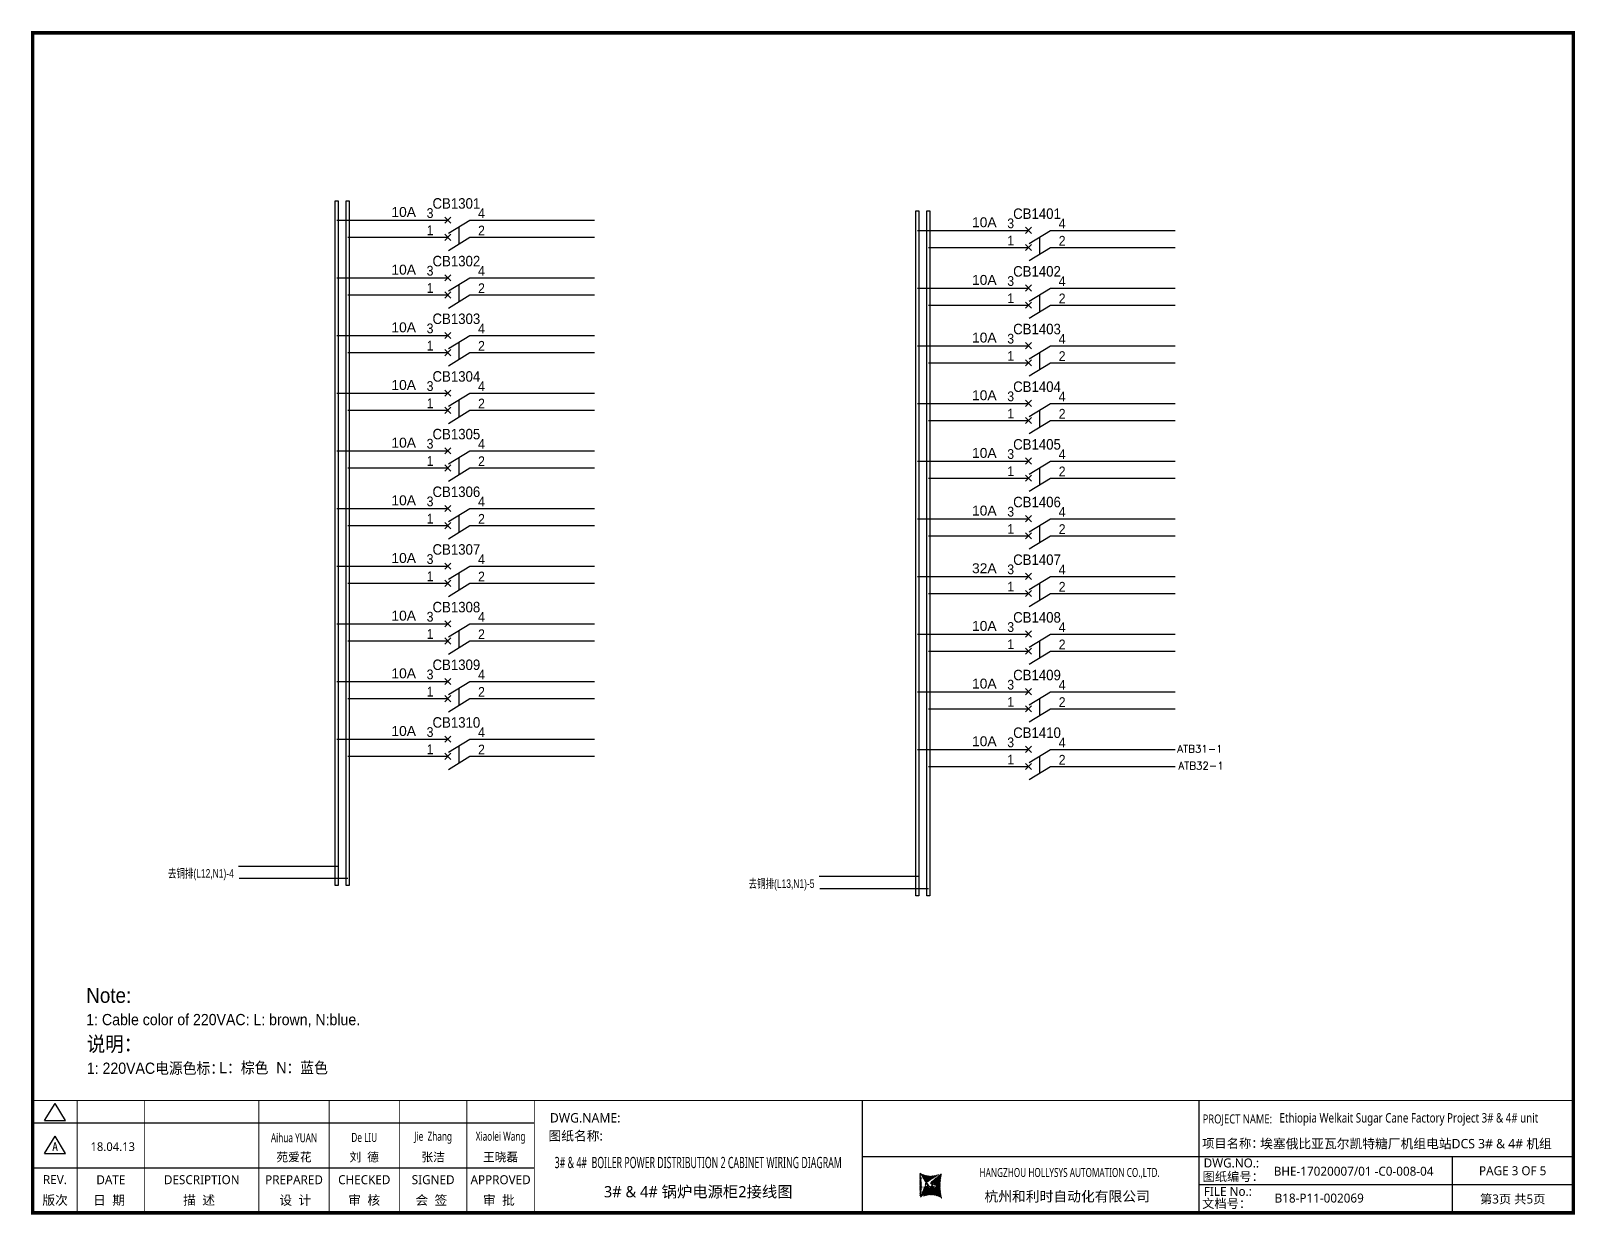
# Model space of a CAD drawing. Extents: x 81437 to 204847, y -54597 to -29444.
# Drawn here: x 101488 to 105613, y -45834 to -42672 of the extents above; entities that cross this region are included whole.
import ezdxf
from ezdxf.enums import TextEntityAlignment as Align
from ezdxf.lldxf.tags import DXFTag

# ---------------------------------------------------------------- set-up
doc = ezdxf.new("R2010")
doc.units = 0
doc.header["$LTSCALE"] = 100
doc.header["$MEASUREMENT"] = 0
for name, color, linetype in [('t', 1, 'Continuous'), ('标准图框及表格', 7, 'Continuous'), ('空气开关', 7, 'Continuous')]:
    doc.layers.add(name, color=color, linetype=linetype)
doc.styles.add('HZ', font='arial.ttf', dxfattribs={"width": 0.7})
doc.styles.add('SIMPLEX', font='simplex')
doc.styles.get("Standard").update_dxf_attribs({"font": ''})
doc.styles.add('微软雅黑', font='')
doc.styles.get('Standard').set_extended_font_data('SimSun')
doc.styles.get('微软雅黑').set_extended_font_data('Microsoft YaHei')
tags = doc.linetypes.add('CENTER', pattern=[2, 1.25, -0.25, 0.25, -0.25]).pattern_tags.tags
tags[10:11] = [DXFTag(74, 4), DXFTag(75, 0), DXFTag(340, '0'), DXFTag(46, 1.0), DXFTag(50, 0.0), DXFTag(44, 0.0), DXFTag(45, 0.0)]
tags[8:9] = [DXFTag(74, 4), DXFTag(75, 0), DXFTag(340, '0'), DXFTag(46, 1.0), DXFTag(50, 0.0), DXFTag(44, 0.0), DXFTag(45, 0.0)]
tags[6:7] = [DXFTag(74, 4), DXFTag(75, 0), DXFTag(340, '0'), DXFTag(46, 1.0), DXFTag(50, 0.0), DXFTag(44, 0.0), DXFTag(45, 0.0)]
tags[4:5] = [DXFTag(74, 4), DXFTag(75, 0), DXFTag(340, '0'), DXFTag(46, 1.0), DXFTag(50, 0.0), DXFTag(44, 0.0), DXFTag(45, 0.0)]
tags = doc.linetypes.add('HIDDEN', pattern=[0.375, 0.25, -0.125]).pattern_tags.tags
tags[6:7] = [DXFTag(74, 4), DXFTag(75, 0), DXFTag(340, '0'), DXFTag(46, 1.0), DXFTag(50, 0.0), DXFTag(44, 0.0), DXFTag(45, 0.0)]
tags[4:5] = [DXFTag(74, 4), DXFTag(75, 0), DXFTag(340, '0'), DXFTag(46, 1.0), DXFTag(50, 0.0), DXFTag(44, 0.0), DXFTag(45, 0.0)]
pattern_1 = [(45, (-6.1628, -58.8625), (-0.7362629, 0.7362629), [])]

# ---------------------------------------------------------------- blocks, each defined once
blk = doc.blocks.new('供电端子')
at = {"style": 'HZ', "width": 0.7}
blk.add_attdef('供电端子', (0, 0), '', height=17, dxfattribs=at)
blk = doc.blocks.new('图框')
at = {"layer": '标准图框及表格'}
h = blk.add_hatch(dxfattribs=at)
h.set_pattern_fill('ANSI31', color=5, scale=8.329864, style=0)
h.set_pattern_definition(pattern_1)
edge = h.paths.add_edge_path()
edge.add_arc((2393.1, -3057), 55.2, 238.1092, 291.6532)
edge.add_line((2413.5, -3108.3), (2382.4, -3129.1))
edge.add_arc((2232.7, -3137.2), 135.4, 346.3915, 374.25)
edge.add_line((2364.3, -3169), (2391.3, -3146.7))
edge.add_line((2385.2, -3139.1), (2390, -3139.8))
edge.add_spline(control_points=[(2391.3, -3146.8), (2392.2, -3145.9), (2393.8, -3144.3), (2393.7, -3140.1), (2391.3, -3139.9), (2390, -3139.7)], knot_values=[0, 0, 0, 0, 6.844331, 12.400427, 18.769243, 18.769243, 18.769243, 18.769243], weights=[1, 1, 1, 1, 1, 1], degree=3, periodic=0)
edge.add_spline(control_points=[(2382.4, -3129.1), (2381.6, -3129.7), (2380.3, -3130.8), (2379.4, -3132.2), (2379, -3132.9)], knot_values=[0, 0, 0, 0, 5.253674, 9.488439, 9.488439, 9.488439, 9.488439], weights=[1, 1, 1, 1, 1], degree=3, periodic=0)
edge.add_spline(control_points=[(2380.1, -3131.1), (2379.6, -3131.8), (2378.5, -3133.2), (2378.8, -3136.6), (2381.7, -3138.8), (2384, -3139), (2385.2, -3139.1)], knot_values=[10.665975, 10.665975, 10.665975, 10.665975, 18.977704, 28.894558, 41.119554, 52.646925, 52.646925, 52.646925, 52.646925], weights=[1, 1, 1, 1, 1, 1, 1], degree=3, periodic=0)
h = blk.add_hatch(dxfattribs=at)
h.set_pattern_fill('ANSI31', color=3, scale=8.329864, style=0)
h.set_pattern_definition(pattern_1)
edge = h.paths.add_edge_path()
edge.add_line((2396.3, -3134.6), (2401.5, -3135.3))
edge.add_spline(control_points=[(2394.9, -3127.6), (2394, -3128.5), (2392.4, -3130.1), (2392.5, -3134.3), (2394.9, -3134.5), (2396.2, -3134.6)], knot_values=[0, 0, 0, 0, 6.844331, 12.400427, 18.769243, 18.769243, 18.769243, 18.769243], weights=[1, 1, 1, 1, 1, 1], degree=3, periodic=0)
edge.add_line((2421.9, -3105.3), (2394.8, -3127.7))
edge.add_spline(control_points=[(2406.5, -3142.8), (2406.9, -3142.3), (2407.7, -3140.9), (2407.4, -3137.8), (2404.5, -3135.6), (2402.2, -3135.4), (2401, -3135.3)], knot_values=[12.654089, 12.654089, 12.654089, 12.654089, 18.977704, 28.894558, 41.119554, 52.646925, 52.646925, 52.646925, 52.646925], weights=[1, 1, 1, 1, 1, 1, 1], degree=3, periodic=0)
edge.add_line((2405.5, -3143.8), (2406.6, -3142.6))
edge.add_line((2403.9, -3145.3), (2405.5, -3143.8))
edge.add_line((2372.7, -3166.1), (2403.8, -3145.3))
edge.add_arc((2393.1, -3217.4), 55.2, 58.1092, 111.6532)
edge.add_arc((2553.4, -3137.2), 135.4, 166.3915, 194.25)
at = {"color": 7}
for p, q in [((2209.5, -2910.4), (2209.5, -3210.4)), ((3109.5, -2910.4), (3109.5, -3210.4)), ((-6.2, -2970.4), (1334, -2970.4)), ((-6.2, -3090.4), (1334, -3090.4)), ((2209.5, -3060.4), (3109.5, -3060.4)), ((3109.5, -3060.4), (4109.5, -3060.4)), ((3785.6, -3060.4), (3785.6, -3210.4)), ((4109.5, -3135.4), (3109.5, -3135.4))]:
    blk.add_line(p, q, dxfattribs=at)
at = {"color": 7, "const_width": 3}
blk.add_lwpolyline([(4109.5, -2910.4), (-6.2, -2910.4)], dxfattribs=at)
at = {"layer": 't', "color": 7}
for p, q in [((25.8, -2963.9), (53.7, -2918)), ((81.7, -2963.9), (53.7, -2918)), ((25.8, -2963.9), (81.7, -2963.9)), ((25.8, -3051.8), (53.7, -3006)), ((81.7, -3051.8), (53.7, -3006)), ((25.8, -3051.8), (81.7, -3051.8))]:
    blk.add_line(p, q, dxfattribs=at)
at = {"layer": 't', "color": 7, "const_width": 9.62}
blk.add_lwpolyline([(4109.5, -3210.4), (4109.5, -58.9), (-6.2, -58.9), (-6.2, -3210.4)], close=True, dxfattribs=at)
at = {"layer": 't', "color": 7, "const_width": 2.4}
for points in [[(112.6, -2911.6), (112.6, -3210.4)], [(292.9, -2911.6), (292.9, -3210.4)], [(598.2, -2911.6), (598.2, -3215.3)], [(785.8, -2911.6), (785.8, -3215.3)], [(973.4, -2911.6), (973.4, -3215.3)], [(1153.7, -2911.6), (1153.7, -3215.3)], [(1334, -2911.6), (1334, -3215.3)]]:
    blk.add_lwpolyline(points, dxfattribs=at)
at = {"color": 7, "linetype": 'CENTER', "style": '微软雅黑'}
for s, height, p in [('项目名称：', 24, (3118.2, -3036.9)), ('图纸编号：', 24, (3119.1, -3125.5)), ('杭州和利时自动化有限公司', 27, (2536.4, -3180)), ('文档号：', 24, (3117.9, -3197.6))]:
    blk.add_text(s, height=height, dxfattribs=at).set_placement(p)
at = {"color": 7, "style": '微软雅黑', "flags": 8}
for tag, p, height in [('DWG.NAME:', (1375.5, -2969.2), 25), ('DWG.NO.:', (3122, -3089.3), 24), ('图纸编号', (3309.2, -3111.3), 24), ('FILENO.:', (3122.5, -3165), 24), ('文档号', (3311.6, -3183), 24)]:
    blk.add_attdef(tag, p, '', height=height, dxfattribs=at)
at = {"color": 7, "style": '微软雅黑', "width": 0.8, "flags": 8}
for tag, p, height in [('PROJECTNAME:', (3119.3, -2971.7), 24), ('PROJECT_NAME', (3324.7, -2969.2), 25)]:
    blk.add_attdef(tag, p, '', height=height, dxfattribs=at)
at = {"color": 7, "style": '微软雅黑', "flags": 8}
for tag, height, width, p in [('RENLIU', 24, 0.7, (692, -3009.2)), ('SHUFENWANG', 24, 0.7, (879.6, -3009.2)), ('FANGHOU', 24, 0.7, (1063.6, -3009.2)), ('DANDANLI', 24, 0.7, (1243.9, -3009.2)), ('#10STATIONONTROLCABINETCOVER', 30, 0.6, (1771.7, -3076)), ('HANGZHOUHOLLYSYSAUTOMATIONCO.,LTD.', 24, 0.7, (2763.9, -3104.6))]:
    blk.add_attdef(tag, text='', height=height, dxfattribs=dict(at, width=width)).set_placement(p, align=Align.MIDDLE)
for tag, p in [('图纸名称:', (1371.6, -3024.8)), ('项目名称', (3272.9, -3045.6))]:
    blk.add_attdef(tag, text='', height=25, dxfattribs=at).set_placement(p, align=Align.BOTTOM_LEFT)
at = {"color": 7, "flags": 8}
blk.add_attdef('A', text='', height=23, dxfattribs=at).set_placement((53.7, -3033.7), align=Align.MIDDLE)
at = {"color": 7, "style": '微软雅黑', "flags": 8}
for tag, height, p in [('设计时间', 23, (207.7, -3033.7)), ('刘仁', 23, (692, -3061.1)), ('王姝芬', 23, (879.6, -3061.1)), ('侯方', 23, (1063.6, -3061.1)), ('李丹丹', 23, (1243.9, -3061.1)), ('PAGEXOFX', 24, (3947.6, -3097.9)), ('REV.', 24, (53.2, -3121.9)), ('DATE', 24, (202.7, -3121.9)), ('DESCRIPTION', 24, (445.6, -3121.9)), ('PREPARED', 24, (692, -3121.9)), ('CHECKED', 24, (879.6, -3121.9)), ('SIGNED', 24, (1063.6, -3121.9)), ('APPROVED', 24, (1243.9, -3121.9)), ('图纸名称', 30, (1771.7, -3153.6)), ('第几页共几页', 24, (3947.6, -3172.9))]:
    blk.add_attdef(tag, text='', height=height, dxfattribs=at).set_placement(p, align=Align.MIDDLE)
at = {"layer": 't', "color": 7, "style": '微软雅黑'}
for s, p in [('版次', (53.7, -3176.5)), ('日  期', (198, -3176.5)), ('描  述', (438.3, -3176.5)), ('设  计', (695.3, -3176.5)), ('审  核', (879.4, -3176.5)), ('会  签', (1058.9, -3176.5)), ('审  批', (1239.1, -3176.5))]:
    blk.add_text(s, height=25, dxfattribs=at).set_placement(p, align=Align.MIDDLE_CENTER)
at = {"layer": '标准图框及表格', "color": 5, "style": 'HZ'}
for s, p in [('pgqh', (2367.7, -3118.5)), ('hollilas', (2367.9, -3144.8))]:
    blk.add_text(s, height=5.21, dxfattribs=at).set_placement(p)
at = {"layer": '标准图框及表格', "color": 3, "style": 'HZ'}
for s, height, p in [('auto', 8.68, (2394.7, -3133.1)), ('hollysys', 4.34, (2396.4, -3158.6))]:
    blk.add_text(s, height=height, dxfattribs=at).set_placement(p)

msp = doc.modelspace()

# ---------------------------------------------------------------- linework, layer by layer
at = {"color": 43}
for p, q in [((102304.5, -43176.8), (102601.2, -43176.8)), ((102659.8, -43176.8), (102993.4, -43176.8)), ((103855.7, -43204.3), (104152.3, -43204.3)), ((104210.9, -43204.3), (104544.6, -43204.3)), ((102304.5, -43330.8), (102601.2, -43330.8)), ((102659.8, -43330.8), (102993.4, -43330.8)), ((103855.7, -43358.3), (104152.3, -43358.3)), ((104210.9, -43358.3), (104544.6, -43358.3)), ((102304.5, -43484.8), (102601.2, -43484.8)), ((102659.8, -43484.8), (102993.4, -43484.8)), ((103855.7, -43512.3), (104152.3, -43512.3)), ((104210.9, -43512.3), (104544.6, -43512.3)), ((102304.5, -43638.8), (102601.2, -43638.8)), ((102659.8, -43638.8), (102993.4, -43638.8)), ((103855.7, -43666.3), (104152.3, -43666.3)), ((104210.9, -43666.3), (104544.6, -43666.3)), ((102304.5, -43792.8), (102601.2, -43792.8)), ((102659.8, -43792.8), (102993.4, -43792.8)), ((103855.7, -43820.3), (104152.3, -43820.3)), ((104210.9, -43820.3), (104544.6, -43820.3)), ((102304.5, -43946.8), (102601.2, -43946.8)), ((102659.8, -43946.8), (102993.4, -43946.8)), ((103855.7, -43974.3), (104152.3, -43974.3)), ((104210.9, -43974.3), (104544.6, -43974.3)), ((102304.5, -44100.8), (102601.2, -44100.8)), ((102659.8, -44100.8), (102993.4, -44100.8)), ((103855.7, -44128.3), (104152.3, -44128.3)), ((104210.9, -44128.3), (104544.6, -44128.3)), ((102304.5, -44254.8), (102601.2, -44254.8)), ((102659.8, -44254.8), (102993.4, -44254.8)), ((103855.7, -44282.3), (104152.3, -44282.3)), ((104210.9, -44282.3), (104544.6, -44282.3)), ((102304.5, -44408.8), (102601.2, -44408.8)), ((102659.8, -44408.8), (102993.4, -44408.8)), ((103855.7, -44436.3), (104152.3, -44436.3)), ((104210.9, -44436.3), (104544.6, -44436.3)), ((102304.5, -44562.8), (102601.2, -44562.8)), ((102659.8, -44562.8), (102993.4, -44562.8)), ((103855.7, -44590.3), (104152.3, -44590.3)), ((104210.9, -44590.3), (104544.6, -44590.3)), ((102042.3, -44901.8), (102308.9, -44901.8)), ((103593.5, -44929.2), (103860, -44929.2))]:
    msp.add_line(p, q, dxfattribs=at)
at = {"color": 6}
for p, q in [((102609.3, -43184.9), (102593.1, -43168.7)), ((102593.1, -43184.9), (102609.3, -43168.7)), ((102603.3, -43211.6), (102659.8, -43176.8)), ((102593.1, -43231), (102609.3, -43214.8)), ((102609.3, -43231), (102593.1, -43214.8)), ((102603.3, -43257.7), (102659.8, -43222.9)), ((104160.4, -43212.4), (104144.3, -43196.2)), ((104144.3, -43212.4), (104160.4, -43196.2)), ((104154.4, -43239), (104210.9, -43204.3)), ((104144.3, -43258.5), (104160.4, -43242.3)), ((104160.4, -43258.5), (104144.3, -43242.3)), ((104154.4, -43285.2), (104210.9, -43250.4)), ((102609.3, -43338.9), (102593.1, -43322.7)), ((102593.1, -43338.9), (102609.3, -43322.7)), ((102603.3, -43365.6), (102659.8, -43330.8)), ((104160.4, -43366.4), (104144.3, -43350.2)), ((104144.3, -43366.4), (104160.4, -43350.2)), ((102609.3, -43385), (102593.1, -43368.8)), ((102593.1, -43385), (102609.3, -43368.8)), ((102603.3, -43411.7), (102659.8, -43376.9)), ((104160.4, -43412.5), (104144.3, -43396.3)), ((104144.3, -43412.5), (104160.4, -43396.3)), ((104154.4, -43393), (104210.9, -43358.3)), ((104154.4, -43439.2), (104210.9, -43404.4)), ((102593.1, -43492.9), (102609.3, -43476.7)), ((102609.3, -43492.9), (102593.1, -43476.7)), ((102603.3, -43519.6), (102659.8, -43484.8)), ((104144.3, -43520.4), (104160.4, -43504.2)), ((104160.4, -43520.4), (104144.3, -43504.2)), ((104154.4, -43547), (104210.9, -43512.3)), ((102593.1, -43539), (102609.3, -43522.8)), ((102609.3, -43539), (102593.1, -43522.8)), ((102603.3, -43565.7), (102659.8, -43530.9)), ((104144.3, -43566.5), (104160.4, -43550.3)), ((104160.4, -43566.5), (104144.3, -43550.3)), ((104154.4, -43593.2), (104210.9, -43558.4)), ((102609.3, -43646.9), (102593.1, -43630.7)), ((102593.1, -43646.9), (102609.3, -43630.7)), ((102603.3, -43673.6), (102659.8, -43638.8)), ((102609.3, -43693), (102593.1, -43676.8)), ((102593.1, -43693), (102609.3, -43676.8)), ((102603.3, -43719.7), (102659.8, -43684.9)), ((104160.4, -43674.4), (104144.3, -43658.2)), ((104144.3, -43674.4), (104160.4, -43658.2)), ((104154.4, -43701), (104210.9, -43666.3)), ((104160.4, -43720.5), (104144.3, -43704.3)), ((104144.3, -43720.5), (104160.4, -43704.3)), ((104154.4, -43747.2), (104210.9, -43712.4)), ((102593.1, -43800.9), (102609.3, -43784.7)), ((102609.3, -43800.9), (102593.1, -43784.7)), ((102603.3, -43827.6), (102659.8, -43792.8)), ((102593.1, -43847), (102609.3, -43830.8)), ((102609.3, -43847), (102593.1, -43830.8)), ((102603.3, -43873.7), (102659.8, -43838.9)), ((104144.3, -43828.4), (104160.4, -43812.2)), ((104160.4, -43828.4), (104144.3, -43812.2)), ((104154.4, -43855), (104210.9, -43820.3)), ((104144.3, -43874.5), (104160.4, -43858.3)), ((104160.4, -43874.5), (104144.3, -43858.3)), ((104154.4, -43901.2), (104210.9, -43866.4)), ((102609.3, -43954.9), (102593.1, -43938.7)), ((102593.1, -43954.9), (102609.3, -43938.7)), ((102603.3, -43981.6), (102659.8, -43946.8)), ((104160.4, -43982.4), (104144.3, -43966.2)), ((104144.3, -43982.4), (104160.4, -43966.2)), ((104154.4, -44009), (104210.9, -43974.3)), ((102609.3, -44001), (102593.1, -43984.8)), ((102593.1, -44001), (102609.3, -43984.8)), ((102603.3, -44027.7), (102659.8, -43992.9)), ((104160.4, -44028.5), (104144.3, -44012.3)), ((104144.3, -44028.5), (104160.4, -44012.3)), ((104154.4, -44055.2), (104210.9, -44020.4)), ((102609.3, -44108.9), (102593.1, -44092.7)), ((102593.1, -44108.9), (102609.3, -44092.7)), ((102609.3, -44155), (102593.1, -44138.8)), ((102593.1, -44155), (102609.3, -44138.8)), ((102603.3, -44135.6), (102659.8, -44100.8)), ((104160.4, -44136.4), (104144.3, -44120.2)), ((104144.3, -44136.4), (104160.4, -44120.2)), ((104154.4, -44163), (104210.9, -44128.3)), ((102603.3, -44181.7), (102659.8, -44146.9)), ((104160.4, -44182.5), (104144.3, -44166.3)), ((104144.3, -44182.5), (104160.4, -44166.3)), ((104154.4, -44209.2), (104210.9, -44174.4)), ((102593.1, -44262.9), (102609.3, -44246.7)), ((102609.3, -44262.9), (102593.1, -44246.7)), ((102603.3, -44289.6), (102659.8, -44254.8)), ((102593.1, -44309), (102609.3, -44292.8)), ((102609.3, -44309), (102593.1, -44292.8)), ((102603.3, -44335.7), (102659.8, -44300.9)), ((104144.3, -44290.4), (104160.4, -44274.2)), ((104160.4, -44290.4), (104144.3, -44274.2)), ((104154.4, -44317), (104210.9, -44282.3)), ((104144.3, -44336.5), (104160.4, -44320.3)), ((104160.4, -44336.5), (104144.3, -44320.3)), ((104154.4, -44363.2), (104210.9, -44328.4)), ((102609.3, -44416.9), (102593.1, -44400.7)), ((102593.1, -44416.9), (102609.3, -44400.7)), ((102603.3, -44443.6), (102659.8, -44408.8)), ((104160.4, -44444.4), (104144.3, -44428.2)), ((104144.3, -44444.4), (104160.4, -44428.2)), ((102609.3, -44463), (102593.1, -44446.8)), ((102593.1, -44463), (102609.3, -44446.8)), ((102603.3, -44489.7), (102659.8, -44454.9)), ((104154.4, -44471), (104210.9, -44436.3)), ((104160.4, -44490.5), (104144.3, -44474.3)), ((104144.3, -44490.5), (104160.4, -44474.3)), ((104154.4, -44517.2), (104210.9, -44482.4)), ((102609.3, -44570.9), (102593.1, -44554.7)), ((102593.1, -44570.9), (102609.3, -44554.7)), ((102603.3, -44597.6), (102659.8, -44562.8)), ((104160.4, -44598.4), (104144.3, -44582.2)), ((104144.3, -44598.4), (104160.4, -44582.2)), ((104154.4, -44625), (104210.9, -44590.3)), ((102609.3, -44617), (102593.1, -44600.8)), ((102593.1, -44617), (102609.3, -44600.8)), ((102603.3, -44643.7), (102659.8, -44608.9)), ((104160.4, -44644.5), (104144.3, -44628.3)), ((104144.3, -44644.5), (104160.4, -44628.3)), ((104154.4, -44671.2), (104210.9, -44636.4))]:
    msp.add_line(p, q, dxfattribs=at)
at = {"color": 5}
for p, q in [((102334.2, -43222.9), (102601.2, -43222.9)), ((102659.8, -43222.9), (102992.9, -43222.9)), ((103885.4, -43250.4), (104152.3, -43250.4)), ((104210.9, -43250.4), (104544, -43250.4)), ((102334.2, -43376.9), (102601.2, -43376.9)), ((102659.8, -43376.9), (102992.9, -43376.9)), ((103885.4, -43404.4), (104152.3, -43404.4)), ((104210.9, -43404.4), (104544, -43404.4)), ((102334.2, -43530.9), (102601.2, -43530.9)), ((102659.8, -43530.9), (102992.9, -43530.9)), ((103885.4, -43558.4), (104152.3, -43558.4)), ((104210.9, -43558.4), (104544, -43558.4)), ((102334.2, -43684.9), (102601.2, -43684.9)), ((102659.8, -43684.9), (102992.9, -43684.9)), ((103885.4, -43712.4), (104152.3, -43712.4)), ((104210.9, -43712.4), (104544, -43712.4)), ((102334.2, -43838.9), (102601.2, -43838.9)), ((102659.8, -43838.9), (102992.9, -43838.9)), ((103885.4, -43866.4), (104152.3, -43866.4)), ((104210.9, -43866.4), (104544, -43866.4)), ((102334.2, -43992.9), (102601.2, -43992.9)), ((102659.8, -43992.9), (102992.9, -43992.9)), ((103885.4, -44020.4), (104152.3, -44020.4)), ((104210.9, -44020.4), (104544, -44020.4)), ((102334.2, -44146.9), (102601.2, -44146.9)), ((102659.8, -44146.9), (102992.9, -44146.9)), ((103885.4, -44174.4), (104152.3, -44174.4)), ((104210.9, -44174.4), (104544, -44174.4)), ((102334.2, -44300.9), (102601.2, -44300.9)), ((102659.8, -44300.9), (102992.9, -44300.9)), ((103885.4, -44328.4), (104152.3, -44328.4)), ((104210.9, -44328.4), (104544, -44328.4)), ((102334.2, -44454.9), (102601.2, -44454.9)), ((102659.8, -44454.9), (102992.9, -44454.9)), ((103885.4, -44482.4), (104152.3, -44482.4)), ((104210.9, -44482.4), (104544, -44482.4)), ((102334.2, -44608.9), (102601.2, -44608.9)), ((102659.8, -44608.9), (102992.9, -44608.9)), ((103885.4, -44636.4), (104152.3, -44636.4)), ((104210.9, -44636.4), (104544, -44636.4)), ((102043.8, -44934.2), (102334.4, -44934.2)), ((103595, -44961.7), (103885.5, -44961.7))]:
    msp.add_line(p, q, dxfattribs=at)
at = {"color": 43}
for points in [[(102308.5, -43125.1), (102308.5, -44954), (102300.7, -44954), (102300.7, -43125.1)], [(103859.7, -43152.6), (103859.7, -44981.4), (103851.8, -44981.4), (103851.8, -43152.6)]]:
    msp.add_lwpolyline(points, close=True, dxfattribs=at)
at = {"color": 5}
for points in [[(102337.7, -43125.1), (102337.7, -44954), (102329.8, -44954), (102329.8, -43125.1)], [(103888.8, -43152.6), (103888.8, -44981.4), (103881, -44981.4), (103881, -43152.6)]]:
    msp.add_lwpolyline(points, close=True, dxfattribs=at)
at = {"layer": '空气开关', "color": 6}
for p, q in [((102631.5, -43240.3), (102631.5, -43194.2)), ((104182.7, -43267.8), (104182.7, -43221.7)), ((102631.5, -43394.3), (102631.5, -43348.2)), ((104182.7, -43421.8), (104182.7, -43375.7)), ((102631.5, -43548.3), (102631.5, -43502.2)), ((104182.7, -43575.8), (104182.7, -43529.7)), ((102631.5, -43702.3), (102631.5, -43656.2)), ((104182.7, -43729.8), (104182.7, -43683.7)), ((102631.5, -43856.3), (102631.5, -43810.2)), ((104182.7, -43883.8), (104182.7, -43837.7)), ((102631.5, -44010.3), (102631.5, -43964.2)), ((104182.7, -44037.8), (104182.7, -43991.7)), ((102631.5, -44164.3), (102631.5, -44118.2)), ((104182.7, -44191.8), (104182.7, -44145.7)), ((102631.5, -44318.3), (102631.5, -44272.2)), ((104182.7, -44345.8), (104182.7, -44299.7)), ((102631.5, -44472.3), (102631.5, -44426.2)), ((104182.7, -44499.8), (104182.7, -44453.7)), ((102631.5, -44626.3), (102631.5, -44580.2)), ((104182.7, -44653.8), (104182.7, -44607.7))]:
    msp.add_line(p, q, dxfattribs=at)

# ---------------------------------------------------------------- block references
at = {"color": 1}
ref = msp.add_blockref('图框', (101498.5, -42617.6), dxfattribs=at)
ref.add_attrib('PROJECTNAME:', 'PROJECT NAME:', (104617.8, -45589.3), dxfattribs={"color": 7, "height": 24, "style": '微软雅黑', "width": 0.8})
ref.add_attrib('FILENO.:', 'FILE No.:', (104621, -45782.6), dxfattribs={"color": 7, "height": 24, "style": '微软雅黑'})
ref.add_attrib('DWG.NO.:', 'DWG.NO.:', (104620.5, -45706.8), dxfattribs={"color": 7, "height": 24, "style": '微软雅黑'})
ref.add_attrib('PAGEXOFX', 'PAGE 3 OF 5', dxfattribs={"color": 7, "height": 24, "style": '微软雅黑', "flags": 8}).set_placement((105446, -45715.5), align=Align.MIDDLE)
ref.add_attrib('PROJECT_NAME', 'Ethiopia Welkait Sugar Cane Factory Project 3# & 4# unit', (104823.2, -45586.8), dxfattribs={"color": 7, "height": 25, "style": '微软雅黑', "width": 0.8})
ref.add_attrib('项目名称', '埃塞俄比亚瓦尔凯特糖厂机组电站DCS 3# & 4# 机组', dxfattribs={"color": 7, "height": 25, "style": '微软雅黑'}).set_placement((104771.4, -45663.2), align=Align.BOTTOM_LEFT)
ref.add_attrib('HANGZHOUHOLLYSYSAUTOMATIONCO.,LTD.', 'HANGZHOU HOLLYSYS AUTOMATION CO.,LTD.', dxfattribs={"color": 7, "height": 24, "style": '微软雅黑', "width": 0.7}).set_placement((104262.4, -45722.2), align=Align.MIDDLE)
ref.add_attrib('图纸名称:', '图纸名称:', dxfattribs={"color": 7, "height": 25, "style": '微软雅黑', "flags": 8}).set_placement((102870.1, -45642.4), align=Align.BOTTOM_LEFT)
ref.add_attrib('#10STATIONONTROLCABINETCOVER', '3# & 4#  BOILER POWER DISTRIBUTION 2 CABINET WIRING DIAGRAM', dxfattribs={"color": 7, "height": 30, "style": '微软雅黑', "width": 0.6, "flags": 8}).set_placement((103270.2, -45693.6), align=Align.MIDDLE)
ref.add_attrib('DWG.NAME:', 'DWG.NAME:', (102874, -45586.8), dxfattribs={"color": 7, "height": 25, "style": '微软雅黑', "flags": 8})
ref.add_attrib('DANDANLI', 'Xiaolei Wang', dxfattribs={"color": 7, "height": 24, "style": '微软雅黑', "width": 0.7, "flags": 8}).set_placement((102742.3, -45626.8), align=Align.MIDDLE)
ref.add_attrib('FANGHOU', 'Jie  Zhang', dxfattribs={"color": 7, "height": 24, "style": '微软雅黑', "width": 0.7, "flags": 8}).set_placement((102562.1, -45626.8), align=Align.MIDDLE)
ref.add_attrib('SHUFENWANG', 'De LIU', dxfattribs={"color": 7, "height": 24, "style": '微软雅黑', "width": 0.7, "flags": 8}).set_placement((102378.1, -45626.8), align=Align.MIDDLE)
ref.add_attrib('RENLIU', 'Aihua YUAN', dxfattribs={"color": 7, "height": 24, "style": '微软雅黑', "width": 0.7, "flags": 8}).set_placement((102190.5, -45626.8), align=Align.MIDDLE)
ref.add_attrib('APPROVED', 'APPROVED', dxfattribs={"color": 7, "height": 24, "style": '微软雅黑'}).set_placement((102742.3, -45739.5), align=Align.MIDDLE)
ref.add_attrib('SIGNED', 'SIGNED', dxfattribs={"color": 7, "height": 24, "style": '微软雅黑'}).set_placement((102562.1, -45739.5), align=Align.MIDDLE)
ref.add_attrib('CHECKED', 'CHECKED', dxfattribs={"color": 7, "height": 24, "style": '微软雅黑'}).set_placement((102378.1, -45739.5), align=Align.MIDDLE)
ref.add_attrib('PREPARED', 'PREPARED', dxfattribs={"color": 7, "height": 24, "style": '微软雅黑'}).set_placement((102190.5, -45739.5), align=Align.MIDDLE)
ref.add_attrib('DESCRIPTION', 'DESCRIPTION', dxfattribs={"color": 7, "height": 24, "style": '微软雅黑'}).set_placement((101944, -45739.5), align=Align.MIDDLE)
ref.add_attrib('DATE', 'DATE', dxfattribs={"color": 7, "height": 24, "style": '微软雅黑', "flags": 8}).set_placement((101701.2, -45739.5), align=Align.MIDDLE)
ref.add_attrib('REV.', 'REV.', dxfattribs={"color": 7, "height": 24, "style": '微软雅黑', "flags": 8}).set_placement((101551.7, -45739.5), align=Align.MIDDLE)
ref.add_attrib('A', 'A', dxfattribs={"color": 7, "height": 23, "flags": 8}).set_placement((101552.2, -45651.3), align=Align.MIDDLE)
ref.add_attrib('设计时间', '18.04.13', dxfattribs={"color": 7, "height": 23, "style": '微软雅黑', "flags": 8}).set_placement((101706.2, -45651.3), align=Align.MIDDLE)
ref.add_attrib('李丹丹', '王晓磊', dxfattribs={"color": 7, "height": 23, "style": '微软雅黑', "flags": 8}).set_placement((102742.3, -45678.6), align=Align.MIDDLE)
ref.add_attrib('侯方', '张洁', dxfattribs={"color": 7, "height": 23, "style": '微软雅黑', "flags": 8}).set_placement((102562.1, -45678.6), align=Align.MIDDLE)
ref.add_attrib('王姝芬', '刘  德', dxfattribs={"color": 7, "height": 23, "style": '微软雅黑', "flags": 8}).set_placement((102378.1, -45678.6), align=Align.MIDDLE)
ref.add_attrib('刘仁', '苑爱花', dxfattribs={"color": 7, "height": 23, "style": '微软雅黑', "flags": 8}).set_placement((102190.5, -45678.6), align=Align.MIDDLE)
ref.add_attrib('图纸名称', '3# & 4# 锅炉电源柜2接线图', dxfattribs={"color": 7, "height": 30, "style": '微软雅黑', "flags": 8}).set_placement((103270.2, -45771.1), align=Align.MIDDLE)
ref.add_attrib('文档号', 'B18-P11-002069', (104810.1, -45800.6), dxfattribs={"color": 7, "height": 24, "style": '微软雅黑', "flags": 8})
ref.add_attrib('图纸编号', 'BHE-17020007/01 -C0-008-04', (104807.7, -45728.9), dxfattribs={"color": 7, "height": 24, "style": '微软雅黑', "flags": 8})
ref.add_attrib('第几页共几页', '第3页 共5页', dxfattribs={"color": 7, "height": 24, "style": '微软雅黑', "flags": 8}).set_placement((105446, -45790.5), align=Align.MIDDLE)
ref = msp.add_blockref('供电端子', (102483.4, -43168.4), dxfattribs=dict(xscale=0.9349999999976717, yscale=0.9349999999976717))
ref.add_attrib('供电端子', '10A', dxfattribs={"height": 26.4, "style": 'HZ'}).set_placement((102483.4, -43168.4), align=Align.CENTER)
ref = msp.add_blockref('供电端子', (102624.2, -43146.4), dxfattribs=dict(xscale=0.9349999999976717, yscale=0.9349999999976717))
ref.add_attrib('供电端子', 'CB1301', dxfattribs={"height": 28.05, "style": 'HZ', "width": 0.9}).set_placement((102624.2, -43146.4), align=Align.CENTER)
ref = msp.add_blockref('供电端子', (104175.3, -43173.8), dxfattribs=dict(xscale=0.9349999999976717, yscale=0.9349999999976717))
ref.add_attrib('供电端子', 'CB1401', dxfattribs={"height": 28.05, "style": 'HZ', "width": 0.9}).set_placement((104175.3, -43173.8), align=Align.CENTER)
ref = msp.add_blockref('供电端子', (104034.5, -43195.8), dxfattribs=dict(xscale=0.9349999999976717, yscale=0.9349999999976717))
ref.add_attrib('供电端子', '10A', dxfattribs={"height": 26.4, "style": 'HZ'}).set_placement((104034.5, -43195.8), align=Align.CENTER)
ref = msp.add_blockref('供电端子', (102624.2, -43300.4), dxfattribs=dict(xscale=0.9349999999976717, yscale=0.9349999999976717))
ref.add_attrib('供电端子', 'CB1302', dxfattribs={"height": 28.05, "style": 'HZ', "width": 0.9}).set_placement((102624.2, -43300.4), align=Align.CENTER)
ref = msp.add_blockref('供电端子', (102483.4, -43322.4), dxfattribs=dict(xscale=0.9349999999976717, yscale=0.9349999999976717))
ref.add_attrib('供电端子', '10A', dxfattribs={"height": 26.4, "style": 'HZ'}).set_placement((102483.4, -43322.4), align=Align.CENTER)
ref = msp.add_blockref('供电端子', (104175.3, -43327.8), dxfattribs=dict(xscale=0.9349999999976717, yscale=0.9349999999976717))
ref.add_attrib('供电端子', 'CB1402', dxfattribs={"height": 28.05, "style": 'HZ', "width": 0.9}).set_placement((104175.3, -43327.8), align=Align.CENTER)
ref = msp.add_blockref('供电端子', (104034.5, -43349.8), dxfattribs=dict(xscale=0.9349999999976717, yscale=0.9349999999976717))
ref.add_attrib('供电端子', '10A', dxfattribs={"height": 26.4, "style": 'HZ'}).set_placement((104034.5, -43349.8), align=Align.CENTER)
ref = msp.add_blockref('供电端子', (102624.2, -43454.4), dxfattribs=dict(xscale=0.9349999999976717, yscale=0.9349999999976717))
ref.add_attrib('供电端子', 'CB1303', dxfattribs={"height": 28.05, "style": 'HZ', "width": 0.9}).set_placement((102624.2, -43454.4), align=Align.CENTER)
ref = msp.add_blockref('供电端子', (102483.4, -43476.4), dxfattribs=dict(xscale=0.9349999999976717, yscale=0.9349999999976717))
ref.add_attrib('供电端子', '10A', dxfattribs={"height": 26.4, "style": 'HZ'}).set_placement((102483.4, -43476.4), align=Align.CENTER)
ref = msp.add_blockref('供电端子', (104034.5, -43503.8), dxfattribs=dict(xscale=0.9349999999976717, yscale=0.9349999999976717))
ref.add_attrib('供电端子', '10A', dxfattribs={"height": 26.4, "style": 'HZ'}).set_placement((104034.5, -43503.8), align=Align.CENTER)
ref = msp.add_blockref('供电端子', (104175.3, -43481.8), dxfattribs=dict(xscale=0.9349999999976717, yscale=0.9349999999976717))
ref.add_attrib('供电端子', 'CB1403', dxfattribs={"height": 28.05, "style": 'HZ', "width": 0.9}).set_placement((104175.3, -43481.8), align=Align.CENTER)
ref = msp.add_blockref('供电端子', (102483.4, -43630.4), dxfattribs=dict(xscale=0.9349999999976717, yscale=0.9349999999976717))
ref.add_attrib('供电端子', '10A', dxfattribs={"height": 26.4, "style": 'HZ'}).set_placement((102483.4, -43630.4), align=Align.CENTER)
ref = msp.add_blockref('供电端子', (102624.2, -43608.4), dxfattribs=dict(xscale=0.9349999999976717, yscale=0.9349999999976717))
ref.add_attrib('供电端子', 'CB1304', dxfattribs={"height": 28.05, "style": 'HZ', "width": 0.9}).set_placement((102624.2, -43608.4), align=Align.CENTER)
ref = msp.add_blockref('供电端子', (104034.5, -43657.8), dxfattribs=dict(xscale=0.9349999999976717, yscale=0.9349999999976717))
ref.add_attrib('供电端子', '10A', dxfattribs={"height": 26.4, "style": 'HZ'}).set_placement((104034.5, -43657.8), align=Align.CENTER)
ref = msp.add_blockref('供电端子', (104175.3, -43635.8), dxfattribs=dict(xscale=0.9349999999976717, yscale=0.9349999999976717))
ref.add_attrib('供电端子', 'CB1404', dxfattribs={"height": 28.05, "style": 'HZ', "width": 0.9}).set_placement((104175.3, -43635.8), align=Align.CENTER)
ref = msp.add_blockref('供电端子', (102483.4, -43784.4), dxfattribs=dict(xscale=0.9349999999976717, yscale=0.9349999999976717))
ref.add_attrib('供电端子', '10A', dxfattribs={"height": 26.4, "style": 'HZ'}).set_placement((102483.4, -43784.4), align=Align.CENTER)
ref = msp.add_blockref('供电端子', (102624.2, -43762.4), dxfattribs=dict(xscale=0.9349999999976717, yscale=0.9349999999976717))
ref.add_attrib('供电端子', 'CB1305', dxfattribs={"height": 28.05, "style": 'HZ', "width": 0.9}).set_placement((102624.2, -43762.4), align=Align.CENTER)
ref = msp.add_blockref('供电端子', (104175.3, -43789.8), dxfattribs=dict(xscale=0.9349999999976717, yscale=0.9349999999976717))
ref.add_attrib('供电端子', 'CB1405', dxfattribs={"height": 28.05, "style": 'HZ', "width": 0.9}).set_placement((104175.3, -43789.8), align=Align.CENTER)
ref = msp.add_blockref('供电端子', (104034.5, -43811.8), dxfattribs=dict(xscale=0.9349999999976717, yscale=0.9349999999976717))
ref.add_attrib('供电端子', '10A', dxfattribs={"height": 26.4, "style": 'HZ'}).set_placement((104034.5, -43811.8), align=Align.CENTER)
ref = msp.add_blockref('供电端子', (102624.2, -43916.4), dxfattribs=dict(xscale=0.9349999999976717, yscale=0.9349999999976717))
ref.add_attrib('供电端子', 'CB1306', dxfattribs={"height": 28.05, "style": 'HZ', "width": 0.9}).set_placement((102624.2, -43916.4), align=Align.CENTER)
ref = msp.add_blockref('供电端子', (102483.4, -43938.4), dxfattribs=dict(xscale=0.9349999999976717, yscale=0.9349999999976717))
ref.add_attrib('供电端子', '10A', dxfattribs={"height": 26.4, "style": 'HZ'}).set_placement((102483.4, -43938.4), align=Align.CENTER)
ref = msp.add_blockref('供电端子', (104175.3, -43943.8), dxfattribs=dict(xscale=0.9349999999976717, yscale=0.9349999999976717))
ref.add_attrib('供电端子', 'CB1406', dxfattribs={"height": 28.05, "style": 'HZ', "width": 0.9}).set_placement((104175.3, -43943.8), align=Align.CENTER)
ref = msp.add_blockref('供电端子', (104034.5, -43965.8), dxfattribs=dict(xscale=0.9349999999976717, yscale=0.9349999999976717))
ref.add_attrib('供电端子', '10A', dxfattribs={"height": 26.4, "style": 'HZ'}).set_placement((104034.5, -43965.8), align=Align.CENTER)
ref = msp.add_blockref('供电端子', (102624.2, -44070.4), dxfattribs=dict(xscale=0.9349999999976717, yscale=0.9349999999976717))
ref.add_attrib('供电端子', 'CB1307', dxfattribs={"height": 28.05, "style": 'HZ', "width": 0.9}).set_placement((102624.2, -44070.4), align=Align.CENTER)
ref = msp.add_blockref('供电端子', (102483.4, -44092.4), dxfattribs=dict(xscale=0.9349999999976717, yscale=0.9349999999976717))
ref.add_attrib('供电端子', '10A', dxfattribs={"height": 26.4, "style": 'HZ'}).set_placement((102483.4, -44092.4), align=Align.CENTER)
ref = msp.add_blockref('供电端子', (104034.5, -44119.8), dxfattribs=dict(xscale=0.9349999999976717, yscale=0.9349999999976717))
ref.add_attrib('供电端子', '32A', dxfattribs={"height": 26.4, "style": 'HZ'}).set_placement((104034.5, -44119.8), align=Align.CENTER)
ref = msp.add_blockref('供电端子', (104175.3, -44097.8), dxfattribs=dict(xscale=0.9349999999976717, yscale=0.9349999999976717))
ref.add_attrib('供电端子', 'CB1407', dxfattribs={"height": 28.05, "style": 'HZ', "width": 0.9}).set_placement((104175.3, -44097.8), align=Align.CENTER)
ref = msp.add_blockref('供电端子', (102483.4, -44246.4), dxfattribs=dict(xscale=0.9349999999976717, yscale=0.9349999999976717))
ref.add_attrib('供电端子', '10A', dxfattribs={"height": 26.4, "style": 'HZ'}).set_placement((102483.4, -44246.4), align=Align.CENTER)
ref = msp.add_blockref('供电端子', (102624.2, -44224.4), dxfattribs=dict(xscale=0.9349999999976717, yscale=0.9349999999976717))
ref.add_attrib('供电端子', 'CB1308', dxfattribs={"height": 28.05, "style": 'HZ', "width": 0.9}).set_placement((102624.2, -44224.4), align=Align.CENTER)
ref = msp.add_blockref('供电端子', (104034.5, -44273.8), dxfattribs=dict(xscale=0.9349999999976717, yscale=0.9349999999976717))
ref.add_attrib('供电端子', '10A', dxfattribs={"height": 26.4, "style": 'HZ'}).set_placement((104034.5, -44273.8), align=Align.CENTER)
ref = msp.add_blockref('供电端子', (104175.3, -44251.8), dxfattribs=dict(xscale=0.9349999999976717, yscale=0.9349999999976717))
ref.add_attrib('供电端子', 'CB1408', dxfattribs={"height": 28.05, "style": 'HZ', "width": 0.9}).set_placement((104175.3, -44251.8), align=Align.CENTER)
ref = msp.add_blockref('供电端子', (102483.4, -44400.4), dxfattribs=dict(xscale=0.9349999999976717, yscale=0.9349999999976717))
ref.add_attrib('供电端子', '10A', dxfattribs={"height": 26.4, "style": 'HZ'}).set_placement((102483.4, -44400.4), align=Align.CENTER)
ref = msp.add_blockref('供电端子', (102624.2, -44378.4), dxfattribs=dict(xscale=0.9349999999976717, yscale=0.9349999999976717))
ref.add_attrib('供电端子', 'CB1309', dxfattribs={"height": 28.05, "style": 'HZ', "width": 0.9}).set_placement((102624.2, -44378.4), align=Align.CENTER)
ref = msp.add_blockref('供电端子', (104175.3, -44405.8), dxfattribs=dict(xscale=0.9349999999976717, yscale=0.9349999999976717))
ref.add_attrib('供电端子', 'CB1409', dxfattribs={"height": 28.05, "style": 'HZ', "width": 0.9}).set_placement((104175.3, -44405.8), align=Align.CENTER)
ref = msp.add_blockref('供电端子', (104034.5, -44427.8), dxfattribs=dict(xscale=0.9349999999976717, yscale=0.9349999999976717))
ref.add_attrib('供电端子', '10A', dxfattribs={"height": 26.4, "style": 'HZ'}).set_placement((104034.5, -44427.8), align=Align.CENTER)
ref = msp.add_blockref('供电端子', (102624.2, -44532.4), dxfattribs=dict(xscale=0.9349999999976717, yscale=0.9349999999976717))
ref.add_attrib('供电端子', 'CB1310', dxfattribs={"height": 28.05, "style": 'HZ', "width": 0.9}).set_placement((102624.2, -44532.4), align=Align.CENTER)
ref = msp.add_blockref('供电端子', (102483.4, -44554.4), dxfattribs=dict(xscale=0.9349999999976717, yscale=0.9349999999976717))
ref.add_attrib('供电端子', '10A', dxfattribs={"height": 26.4, "style": 'HZ'}).set_placement((102483.4, -44554.4), align=Align.CENTER)
ref = msp.add_blockref('供电端子', (104175.3, -44559.8), dxfattribs=dict(xscale=0.9349999999976717, yscale=0.9349999999976717))
ref.add_attrib('供电端子', 'CB1410', dxfattribs={"height": 28.05, "style": 'HZ', "width": 0.9}).set_placement((104175.3, -44559.8), align=Align.CENTER)
ref = msp.add_blockref('供电端子', (104034.5, -44581.8), dxfattribs=dict(xscale=0.9349999999976717, yscale=0.9349999999976717))
ref.add_attrib('供电端子', '10A', dxfattribs={"height": 26.4, "style": 'HZ'}).set_placement((104034.5, -44581.8), align=Align.CENTER)

# ---------------------------------------------------------------- texts
at = {"color": 7, "linetype": 'HIDDEN', "lineweight": -3, "style": 'SIMPLEX'}
for s, p in [('ATB31-1', (104610.5, -44589.1)), ('ATB32-1', (104613.3, -44633.9))]:
    msp.add_text(s, height=20, dxfattribs=at).set_placement(p, align=Align.MIDDLE)
at = {"style": 'HZ', "width": 0.7}
for s, p in [('去铜排(L12,N1)-4', (101853.8, -44933.1)), ('去铜排(L13,N1)-5', (103404.9, -44960.5))]:
    msp.add_text(s, height=23.1, dxfattribs=at).set_placement(p)
at = {"color": 3, "style": 'HZ', "width": 0.9}
for s, height, p in [('Note:', 40, (101635.5, -45267.2)), ('1: Cable color of 220VAC: L: brown, N:blue.', 30, (101635.5, -45326.9)), ('说明：', 40, (101637, -45397.1)), ('说明：', 40, (101637, -45397.1)), ('1: 220VAC电源色标：', 30, (101637, -45456.8)), ('L：棕色', 30, (101990.6, -45455.4)), ('N：蓝色', 30, (102143.2, -45455.4))]:
    msp.add_text(s, height=height, dxfattribs=at).set_placement(p)
at = {"layer": '空气开关', "style": 'HZ', "width": 0.9}
for s, p in [('3', (102544.8, -43171.1)), ('4', (102682.2, -43171.6)), ('1', (102544.8, -43217.2)), ('2', (102682.2, -43217.7)), ('3', (104095.9, -43198.6)), ('4', (104233.3, -43199)), ('1', (104095.9, -43244.7)), ('2', (104233.3, -43245.1)), ('3', (102544.8, -43325.1)), ('4', (102682.2, -43325.6)), ('1', (102544.8, -43371.2)), ('2', (102682.2, -43371.7)), ('3', (104095.9, -43352.6)), ('4', (104233.3, -43353)), ('1', (104095.9, -43398.7)), ('2', (104233.3, -43399.1)), ('3', (102544.8, -43479.1)), ('4', (102682.2, -43479.6)), ('3', (104095.9, -43506.6)), ('1', (102544.8, -43525.2)), ('2', (102682.2, -43525.7)), ('4', (104233.3, -43507)), ('1', (104095.9, -43552.7)), ('2', (104233.3, -43553.1)), ('3', (102544.8, -43633.1)), ('4', (102682.2, -43633.6)), ('3', (104095.9, -43660.6)), ('4', (104233.3, -43661)), ('1', (102544.8, -43679.2)), ('2', (102682.2, -43679.7)), ('1', (104095.9, -43706.7)), ('2', (104233.3, -43707.1)), ('3', (102544.8, -43787.1)), ('4', (102682.2, -43787.6)), ('1', (102544.8, -43833.2)), ('2', (102682.2, -43833.7)), ('3', (104095.9, -43814.6)), ('4', (104233.3, -43815)), ('1', (104095.9, -43860.7)), ('2', (104233.3, -43861.1)), ('3', (102544.8, -43941.1)), ('4', (102682.2, -43941.6)), ('1', (102544.8, -43987.2)), ('2', (102682.2, -43987.7)), ('3', (104095.9, -43968.6)), ('4', (104233.3, -43969)), ('1', (104095.9, -44014.7)), ('2', (104233.3, -44015.1)), ('3', (102544.8, -44095.1)), ('4', (102682.2, -44095.6)), ('3', (104095.9, -44122.6)), ('4', (104233.3, -44123)), ('1', (102544.8, -44141.2)), ('2', (102682.2, -44141.7)), ('1', (104095.9, -44168.7)), ('2', (104233.3, -44169.1)), ('3', (102544.8, -44249.1)), ('4', (102682.2, -44249.6)), ('3', (104095.9, -44276.6)), ('4', (104233.3, -44277)), ('1', (102544.8, -44295.2)), ('2', (102682.2, -44295.7)), ('1', (104095.9, -44322.7)), ('2', (104233.3, -44323.1)), ('3', (102544.8, -44403.1)), ('4', (102682.2, -44403.6)), ('1', (102544.8, -44449.2)), ('2', (102682.2, -44449.7)), ('3', (104095.9, -44430.6)), ('4', (104233.3, -44431)), ('1', (104095.9, -44476.7)), ('2', (104233.3, -44477.1)), ('3', (102544.8, -44557.1)), ('4', (102682.2, -44557.6)), ('1', (102544.8, -44603.2)), ('2', (102682.2, -44603.7)), ('3', (104095.9, -44584.6)), ('4', (104233.3, -44585)), ('1', (104095.9, -44630.7)), ('2', (104233.3, -44631.1))]:
    msp.add_text(s, height=26, dxfattribs=at).set_placement(p)

doc.saveas('drawing.dxf')
